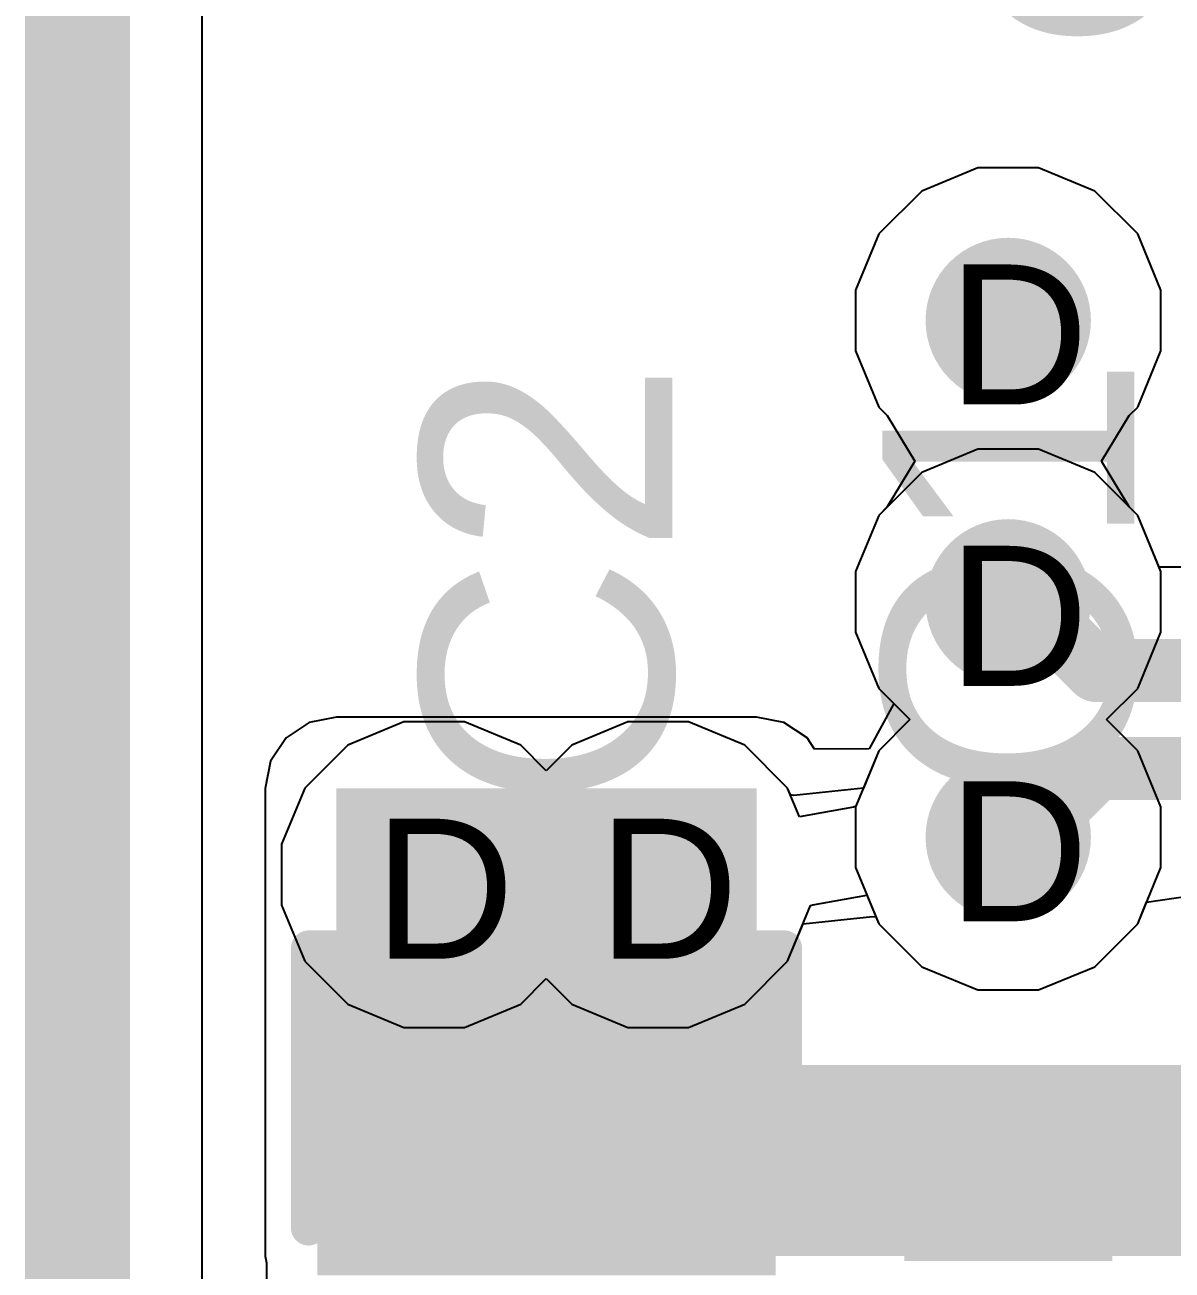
# Model space of a CAD drawing. Header units: inches. Extents: x -11 to 5428, y 0 to 5423.
# Drawn here: x 309.767 to 313.929, y 20.105 to 24.622 of the extents above; entities that cross this region are included whole.
import ezdxf

# ---------------------------------------------------------------- set-up
doc = ezdxf.new("R2010")
doc.units = ezdxf.units.IN
for name, color, linetype in [('Bottom Layer', 5, 'Continuous'), ('Drill Drawing', 1, 'Continuous'), ('GND', 16, 'Continuous'), ('PWR', 76, 'Continuous'), ('Top Layer', 1, 'Continuous'), ('Top Overlay', 2, 'Continuous'), ('Top Paste', 8, 'Continuous'), ('Top Solder', 216, 'Continuous'), ('Via Holes', 16, 'Continuous')]:
    doc.layers.add(name, color=color, linetype=linetype)
doc.styles.add('Arial', font='', dxfattribs={"height": 0.2})
doc.styles.get('Arial').set_extended_font_data('Arial')

# ---------------------------------------------------------------- blocks, each defined once
blk = doc.blocks.new('C___0805_633')
at = {"layer": 'Top Layer'}
for points in [[(-1.524, 0.76201016), (-0.508, 0.76201016), (-0.508, -0.76198984), (-1.524, -0.76198984)], [(0.508, 0.76201016), (1.524, 0.76201016), (1.524, -0.76198984), (0.508, -0.76198984)]]:
    blk.add_hatch(color=1, dxfattribs=at).paths.add_polyline_path(points)
at = {"layer": 'Top Paste'}
for points in [[(-1.524, 0.76201016), (-0.508, 0.76201016), (-0.508, -0.76198984), (-1.524, -0.76198984)], [(0.508, 0.76201016), (1.524, 0.76201016), (1.524, -0.76198984), (0.508, -0.76198984)]]:
    blk.add_hatch(color=8, dxfattribs=at).paths.add_polyline_path(points)
at = {"layer": 'Top Solder'}
for points in [[(-1.59399986, 0.83201002), (-0.4380001399999999, 0.83201002), (-0.4380001399999999, -0.8319896999999999), (-1.59399986, -0.8319896999999999)], [(0.4380001399999999, 0.83201002), (1.59399986, 0.83201002), (1.59399986, -0.8319896999999999), (0.4380001399999999, -0.8319896999999999)]]:
    blk.add_hatch(color=216, dxfattribs=at).paths.add_polyline_path(points)
at = {"layer": 'Top Overlay'}
for points in [[(-1.6256, 0.8636101599999999, 0.127, 0.127, 0), (-0.6096, 0.8636101599999999, 0.127, 0.127, 0)], [(-1.6256, 0.8636101599999999, 0.127, 0.127, 0), (-1.6256, -0.8635898399999999, 0.127, 0.127, 0)], [(0.6096, 0.8636101599999999, 0.127, 0.127, 0), (1.6256, 0.8636101599999999, 0.127, 0.127, 0)], [(1.6256, 0.8636101599999999, 0.127, 0.127, 0), (1.6256, -0.8635898399999999, 0.127, 0.127, 0)], [(-1.6256, -0.8635898399999999, 0.127, 0.127, 0), (-0.6096, -0.8635898399999999, 0.127, 0.127, 0)], [(0.6096, -0.8635898399999999, 0.127, 0.127, 0), (1.6256, -0.8635898399999999, 0.127, 0.127, 0)]]:
    blk.add_lwpolyline(points, format="xyseb", dxfattribs=at)
for points in [[(-1.65735, 0.8636101599999999, 0.0635, 0.0635, 1), (-1.59385, 0.8636101599999999, 0.0635, 0.0635, 1)], [(-1.65735, 0.8636101599999999, 0.0635, 0.0635, 1), (-1.59385, 0.8636101599999999, 0.0635, 0.0635, 1)], [(-0.64135, 0.8636101599999999, 0.0635, 0.0635, 1), (-0.57785, 0.8636101599999999, 0.0635, 0.0635, 1)], [(0.57785, 0.8636101599999999, 0.0635, 0.0635, 1), (0.64135, 0.8636101599999999, 0.0635, 0.0635, 1)], [(1.59385, 0.8636101599999999, 0.0635, 0.0635, 1), (1.65735, 0.8636101599999999, 0.0635, 0.0635, 1)], [(1.59385, 0.8636101599999999, 0.0635, 0.0635, 1), (1.65735, 0.8636101599999999, 0.0635, 0.0635, 1)], [(-1.65735, -0.8635898399999999, 0.0635, 0.0635, 1), (-1.59385, -0.8635898399999999, 0.0635, 0.0635, 1)], [(-1.65735, -0.8635898399999999, 0.0635, 0.0635, 1), (-1.59385, -0.8635898399999999, 0.0635, 0.0635, 1)], [(-0.64135, -0.8635898399999999, 0.0635, 0.0635, 1), (-0.57785, -0.8635898399999999, 0.0635, 0.0635, 1)], [(0.57785, -0.8635898399999999, 0.0635, 0.0635, 1), (0.64135, -0.8635898399999999, 0.0635, 0.0635, 1)], [(1.59385, -0.8635898399999999, 0.0635, 0.0635, 1), (1.65735, -0.8635898399999999, 0.0635, 0.0635, 1)], [(1.59385, -0.8635898399999999, 0.0635, 0.0635, 1), (1.65735, -0.8635898399999999, 0.0635, 0.0635, 1)]]:
    blk.add_lwpolyline(points, format="xyseb", close=True, dxfattribs=at)
blk = doc.blocks.new('C___0402_821')
at = {"layer": 'Top Layer'}
for points in [[(-0.69851778, -0.3175), (-0.69851778, 0.3175), (-0.24131778, 0.3175), (-0.24131778, -0.3175)], [(0.24128222, -0.3175), (0.24128222, 0.3175), (0.6984822199999999, 0.3175), (0.6984822199999999, -0.3175)]]:
    blk.add_hatch(color=1, dxfattribs=at).paths.add_polyline_path(points)
at = {"layer": 'Top Paste'}
for points in [[(-0.69851778, -0.3175), (-0.69851778, 0.3175), (-0.24131778, 0.3175), (-0.24131778, -0.3175)], [(0.24128222, -0.3175), (0.24128222, 0.3175), (0.6984822199999999, 0.3175), (0.6984822199999999, -0.3175)]]:
    blk.add_hatch(color=8, dxfattribs=at).paths.add_polyline_path(points)
at = {"layer": 'Top Solder'}
for points in [[(-0.75851766, -0.37749988), (-0.75851766, 0.37749988), (-0.1813178999999999, 0.37749988), (-0.1813179, -0.37749988)], [(0.18128234, -0.37749988), (0.18128234, 0.37749988), (0.7584820999999999, 0.37749988), (0.7584820999999999, -0.37749988)]]:
    blk.add_hatch(color=216, dxfattribs=at).paths.add_polyline_path(points)
at = {"layer": 'Top Overlay'}
for points in [[(-0.78741778, 0.4064, 0.127, 0.127, 0), (-0.78741778, -0.4064, 0.127, 0.127, 0)], [(-0.78741778, 0.4064, 0.127, 0.127, 0), (-0.27941778, 0.4064, 0.127, 0.127, 0)], [(0.27938222, 0.4064, 0.127, 0.127, 0), (0.78738222, 0.4064, 0.127, 0.127, 0)], [(0.78738222, 0.4064, 0.127, 0.127, 0), (0.78738222, -0.4064, 0.127, 0.127, 0)], [(-0.78741778, -0.4064, 0.127, 0.127, 0), (-0.27941778, -0.4064, 0.127, 0.127, 0)], [(0.27938222, -0.4064, 0.127, 0.127, 0), (0.78738222, -0.4064, 0.127, 0.127, 0)]]:
    blk.add_lwpolyline(points, format="xyseb", dxfattribs=at)
for points in [[(-0.81916778, 0.4064, 0.0635, 0.0635, 1), (-0.75566778, 0.4064, 0.0635, 0.0635, 1)], [(-0.81916778, 0.4064, 0.0635, 0.0635, 1), (-0.75566778, 0.4064, 0.0635, 0.0635, 1)], [(-0.3111677799999999, 0.4064, 0.0635, 0.0635, 1), (-0.24766778, 0.4064, 0.0635, 0.0635, 1)], [(0.24763222, 0.4064, 0.0635, 0.0635, 1), (0.31113222, 0.4064, 0.0635, 0.0635, 1)], [(0.75563222, 0.4064, 0.0635, 0.0635, 1), (0.81913222, 0.4064, 0.0635, 0.0635, 1)], [(0.75563222, 0.4064, 0.0635, 0.0635, 1), (0.81913222, 0.4064, 0.0635, 0.0635, 1)], [(-0.81916778, -0.4064, 0.0635, 0.0635, 1), (-0.75566778, -0.4064, 0.0635, 0.0635, 1)], [(-0.81916778, -0.4064, 0.0635, 0.0635, 1), (-0.75566778, -0.4064, 0.0635, 0.0635, 1)], [(-0.3111677799999999, -0.4064, 0.0635, 0.0635, 1), (-0.24766778, -0.4064, 0.0635, 0.0635, 1)], [(0.24763222, -0.4064, 0.0635, 0.0635, 1), (0.31113222, -0.4064, 0.0635, 0.0635, 1)], [(0.75563222, -0.4064, 0.0635, 0.0635, 1), (0.81913222, -0.4064, 0.0635, 0.0635, 1)], [(0.75563222, -0.4064, 0.0635, 0.0635, 1), (0.81913222, -0.4064, 0.0635, 0.0635, 1)]]:
    blk.add_lwpolyline(points, format="xyseb", close=True, dxfattribs=at)

msp = doc.modelspace()

# ---------------------------------------------------------------- hatches: boundary and pattern name
at = {"layer": 'Bottom Layer'}
h = msp.add_hatch(color=5, dxfattribs=at)
edge = h.paths.add_edge_path()
edge.add_arc((313.3344127, 23.5496354), 0.2999994, 0, 360)
h = msp.add_hatch(color=5, dxfattribs=at)
edge = h.paths.add_edge_path()
edge.add_arc((313.3344127, 22.5290253), 0.2999994, 0, 360)
h = msp.add_hatch(color=5, dxfattribs=at)
edge = h.paths.add_edge_path()
edge.add_arc((313.3344127, 21.6750265), 0.2999994, 0, 360)
h = msp.add_hatch(color=5, dxfattribs=at)
edge = h.paths.add_edge_path()
edge.add_arc((311.2516127, 21.5392127), 0.2999994, 0, 360)
h = msp.add_hatch(color=5, dxfattribs=at)
edge = h.paths.add_edge_path()
edge.add_arc((312.0644127, 21.5392127), 0.2999994, 0, 360)
at = {"layer": 'GND'}
h = msp.add_hatch(color=16, dxfattribs=at)
edge = h.paths.add_edge_path()
edge.add_arc((313.3344127, 23.5496354), 0.2999994, 0, 360)
h = msp.add_hatch(color=16, dxfattribs=at)
edge = h.paths.add_edge_path()
edge.add_arc((313.3344127, 22.5290253), 0.2999994, 0, 360)
h = msp.add_hatch(color=16, dxfattribs=at)
edge = h.paths.add_edge_path()
edge.add_arc((313.3344127, 21.6750265), 0.2999994, 0, 360)
h = msp.add_hatch(color=16, dxfattribs=at)
edge = h.paths.add_edge_path()
edge.add_arc((311.2516127, 21.5392127), 0.2999994, 0, 360)
h = msp.add_hatch(color=16, dxfattribs=at)
edge = h.paths.add_edge_path()
edge.add_arc((312.0644127, 21.5392127), 0.2999994, 0, 360)
at = {"layer": 'PWR'}
h = msp.add_hatch(color=76, dxfattribs=at)
edge = h.paths.add_edge_path()
edge.add_arc((313.3344127, 23.5496354), 0.2999994, 0, 360)
h = msp.add_hatch(color=76, dxfattribs=at)
edge = h.paths.add_edge_path()
edge.add_arc((313.3344127, 22.5290253), 0.2999994, 0, 360)
h = msp.add_hatch(color=76, dxfattribs=at)
edge = h.paths.add_edge_path()
edge.add_arc((313.3344127, 21.6750265), 0.2999994, 0, 360)
h = msp.add_hatch(color=76, dxfattribs=at)
edge = h.paths.add_edge_path()
edge.add_arc((311.2516127, 21.5392127), 0.2999994, 0, 360)
h = msp.add_hatch(color=76, dxfattribs=at)
edge = h.paths.add_edge_path()
edge.add_arc((312.0644127, 21.5392127), 0.2999994, 0, 360)
at = {"layer": 'Top Layer'}
h = msp.add_hatch(color=1, dxfattribs=at)
edge = h.paths.add_edge_path()
edge.add_arc((313.3344127, 23.5496354), 0.2999994, 0, 360)
h = msp.add_hatch(color=1, dxfattribs=at)
edge = h.paths.add_edge_path()
edge.add_arc((313.3344127, 22.5290253), 0.2999994, 0, 360)
h = msp.add_hatch(color=1, dxfattribs=at)
edge = h.paths.add_edge_path()
edge.add_arc((313.3344127, 21.6750265), 0.2999994, 0, 360)
for points in [[(310.8971811, 20.1559287), (312.4211811, 20.1559287), (312.4211811, 21.8520391), (310.8971811, 21.8520391)], [(310.8971811, 20.1559287), (315.57501782, 20.1559287), (315.57501782, 20.84945538), (310.8971811, 20.84945538)]]:
    msp.add_hatch(color=1, dxfattribs=at).paths.add_polyline_path(points)
h = msp.add_hatch(color=1, dxfattribs=at)
edge = h.paths.add_edge_path()
edge.add_arc((311.2516127, 21.5392127), 0.2999994, 0, 360)
h = msp.add_hatch(color=1, dxfattribs=at)
edge = h.paths.add_edge_path()
edge.add_arc((312.0644127, 21.5392127), 0.2999994, 0, 360)
at = {"layer": 'Via Holes'}
h = msp.add_hatch(color=7, dxfattribs=at)
edge = h.paths.add_edge_path()
edge.add_arc((313.3344127, 23.5496354), 0.1499997, 0, 360)
h = msp.add_hatch(color=7, dxfattribs=at)
edge = h.paths.add_edge_path()
edge.add_arc((313.3344127, 22.5290253), 0.1499997, 0, 360)
h = msp.add_hatch(color=7, dxfattribs=at)
edge = h.paths.add_edge_path()
edge.add_arc((313.3344127, 21.6750265), 0.1499997, 0, 360)
h = msp.add_hatch(color=7, dxfattribs=at)
edge = h.paths.add_edge_path()
edge.add_arc((311.2516127, 21.5392127), 0.1499997, 0, 360)
h = msp.add_hatch(color=7, dxfattribs=at)
edge = h.paths.add_edge_path()
edge.add_arc((312.0644127, 21.5392127), 0.1499997, 0, 360)

# ---------------------------------------------------------------- linework, layer by layer
at = {"layer": 'Bottom Layer'}
for p, q in [((313.2242148, 23.0830247), (313.02059824, 22.998684)), ((313.4446106, 23.0830247), (313.2242148, 23.0830247)), ((313.64822716, 22.998684), (313.4446106, 23.0830247)), ((313.02059824, 22.998684), (312.864754, 22.84283976)), ((313.8040713999999, 22.84283976), (313.64822716, 22.998684)), ((312.864754, 22.84283976), (312.7804133, 22.6392232)), ((313.8817344399999, 22.65534204), (313.8040713999999, 22.84283976)), ((312.7804133, 22.6392232), (312.7804133, 22.4188274)), ((314.29753498, 22.65534204), (313.8817344399999, 22.65534204)), ((312.7804133, 22.4188274), (312.864754, 22.21521084)), ((312.864754, 22.21521084), (312.9779389399999, 22.1020259)), ((311.1414148, 22.0932121), (310.93779824, 22.0088714)), ((311.3618106, 22.0932121), (311.1414148, 22.0932121)), ((311.56542716, 22.0088714), (311.3618106, 22.0932121)), ((311.9542148, 22.0932121), (311.75059824, 22.0088714)), ((312.1746106, 22.0932121), (311.9542148, 22.0932121)), ((312.37822716, 22.0088714), (312.1746106, 22.0932121)), ((312.9779389399999, 22.1020259), (312.864754, 21.98884096)), ((310.93779824, 22.0088714), (310.781954, 21.85302716)), ((311.6580127, 21.91628586), (311.56542716, 22.0088714)), ((311.75059824, 22.0088714), (311.6580127, 21.91628586)), ((312.5340714, 21.85302716), (312.37822716, 22.0088714)), ((312.864754, 21.98884096), (312.78125658, 21.78725894)), ((310.781954, 21.85302716), (310.6976133, 21.6494106)), ((312.5772133, 21.74887446), (312.5340714, 21.85302716)), ((312.77280092, 21.7838655), (312.5772133, 21.74887446)), ((312.78125658, 21.78725894), (312.77280092, 21.7838655)), ((310.6976133, 21.6494106), (310.6976133, 21.4290148)), ((312.62602448, 21.4303737), (312.8216121, 21.46536474)), ((312.8216121, 21.46536474), (312.864754, 21.36121204)), ((313.83661642, 21.4397844), (314.06946838, 21.47393978)), ((310.6976133, 21.4290148), (310.781954, 21.22539824)), ((312.5340714, 21.22539824), (312.61756882, 21.42698026)), ((312.61756882, 21.42698026), (312.62602448, 21.4303737)), ((313.8040713999999, 21.36121204), (313.83661642, 21.4397844)), ((312.864754, 21.36121204), (313.02059824, 21.2053678)), ((313.64822716, 21.2053678), (313.8040713999999, 21.36121204)), ((310.781954, 21.22539824), (310.93779824, 21.069554)), ((312.37822716, 21.069554), (312.5340714, 21.22539824)), ((313.02059824, 21.2053678), (313.2242148, 21.1210271)), ((313.4446106, 21.1210271), (313.64822716, 21.2053678)), ((311.56542716, 21.069554), (311.6580127, 21.16213954)), ((311.6580127, 21.16213954), (311.75059824, 21.069554)), ((313.2242148, 21.1210271), (313.4446106, 21.1210271)), ((310.93779824, 21.069554), (311.1414148, 20.9852133)), ((311.3618106, 20.9852133), (311.56542716, 21.069554)), ((311.75059824, 21.069554), (311.9542148, 20.9852133)), ((312.1746106, 20.9852133), (312.37822716, 21.069554)), ((311.1414148, 20.9852133), (311.3618106, 20.9852133)), ((311.9542148, 20.9852133), (312.1746106, 20.9852133))]:
    msp.add_line(p, q, dxfattribs=at)
for points in [[(313.3344127, 22.5290253, 0.2286, 0.2286, 0), (313.40482404, 22.5290253, 0.2286, 0.2286, 0)], [(313.40482404, 22.5290253, 0.2286, 0.2286, 0), (313.6540234399999, 22.2798259, 0.2286, 0.2286, 0)], [(313.6540234399999, 22.2798259, 0.2286, 0.2286, 0), (314.29753498, 22.2798259, 0.2286, 0.2286, 0)], [(313.40482404, 21.6750265, 0.2286, 0.2286, 0), (313.6540234399999, 21.9242259, 0.2286, 0.2286, 0)], [(313.6540234399999, 21.9242259, 0.2286, 0.2286, 0), (314.15024292, 21.9242259, 0.2286, 0.2286, 0)], [(313.3344127, 21.6750265, 0.2286, 0.2286, 0), (313.40482404, 21.6750265, 0.2286, 0.2286, 0)]]:
    msp.add_lwpolyline(points, format="xyseb", dxfattribs=at)
for points in [[(313.2772627, 22.5290253, 0.1143, 0.1143, 1), (313.3915627, 22.5290253, 0.1143, 0.1143, 1)], [(313.34767404, 22.5290253, 0.1143, 0.1143, 1), (313.46197404, 22.5290253, 0.1143, 0.1143, 1)], [(313.34767404, 22.5290253, 0.1143, 0.1143, 1), (313.46197404, 22.5290253, 0.1143, 0.1143, 1)], [(313.59687344, 22.2798259, 0.1143, 0.1143, 1), (313.71117344, 22.2798259, 0.1143, 0.1143, 1)], [(313.59687344, 22.2798259, 0.1143, 0.1143, 1), (313.71117344, 22.2798259, 0.1143, 0.1143, 1)], [(313.59687344, 21.9242259, 0.1143, 0.1143, 1), (313.71117344, 21.9242259, 0.1143, 0.1143, 1)], [(313.59687344, 21.9242259, 0.1143, 0.1143, 1), (313.71117344, 21.9242259, 0.1143, 0.1143, 1)], [(313.2772627, 21.6750265, 0.1143, 0.1143, 1), (313.3915627, 21.6750265, 0.1143, 0.1143, 1)], [(313.34767404, 21.6750265, 0.1143, 0.1143, 1), (313.46197404, 21.6750265, 0.1143, 0.1143, 1)], [(313.34767404, 21.6750265, 0.1143, 0.1143, 1), (313.46197404, 21.6750265, 0.1143, 0.1143, 1)]]:
    msp.add_lwpolyline(points, format="xyseb", close=True, dxfattribs=at)
at = {"layer": 'GND'}
for p, q in [((313.2242148, 23.0830247), (313.02059824, 22.998684)), ((313.4446106, 23.0830247), (313.2242148, 23.0830247)), ((313.64822716, 22.998684), (313.4446106, 23.0830247)), ((313.02059824, 22.998684), (312.864754, 22.84283976)), ((313.8040713999999, 22.84283976), (313.64822716, 22.998684)), ((312.864754, 22.84283976), (312.7804133, 22.6392232)), ((313.8884121, 22.6392232), (313.8040713999999, 22.84283976)), ((312.7804133, 22.6392232), (312.7804133, 22.4188274)), ((313.8884121, 22.4188274), (313.8884121, 22.6392232)), ((312.7804133, 22.4188274), (312.864754, 22.21521084)), ((313.8040713999999, 22.21521084), (313.8884121, 22.4188274)), ((312.864754, 22.21521084), (312.9779389399999, 22.1020259)), ((313.69088646, 22.1020259), (313.8040713999999, 22.21521084)), ((311.1414148, 22.0932121), (310.93779824, 22.0088714)), ((311.3618106, 22.0932121), (311.1414148, 22.0932121)), ((311.56542716, 22.0088714), (311.3618106, 22.0932121)), ((311.9542148, 22.0932121), (311.75059824, 22.0088714)), ((312.1746106, 22.0932121), (311.9542148, 22.0932121)), ((312.37822716, 22.0088714), (312.1746106, 22.0932121)), ((312.9779389399999, 22.1020259), (312.864754, 21.98884096)), ((313.8040713999999, 21.98884096), (313.69088646, 22.1020259)), ((310.93779824, 22.0088714), (310.781954, 21.85302716)), ((311.6580127, 21.91628586), (311.56542716, 22.0088714)), ((311.75059824, 22.0088714), (311.6580127, 21.91628586)), ((312.5340714, 21.85302716), (312.37822716, 22.0088714)), ((312.864754, 21.98884096), (312.80874954, 21.85363422)), ((313.8884121, 21.7852244), (313.8040713999999, 21.98884096)), ((310.781954, 21.85302716), (310.6976133, 21.6494106)), ((312.54428474, 21.82837138), (312.5340714, 21.85302716)), ((312.55692124, 21.82606252), (312.54428474, 21.82837138)), ((312.80874954, 21.85363422), (312.55692124, 21.82606252)), ((313.8884121, 21.5648286), (313.8884121, 21.7852244)), ((310.6976133, 21.6494106), (310.6976133, 21.4290148)), ((313.8040713999999, 21.36121204), (313.8884121, 21.5648286)), ((310.6976133, 21.4290148), (310.781954, 21.22539824)), ((312.59007586, 21.36060498), (312.84190416, 21.38817668)), ((312.84190416, 21.38817668), (312.85454066, 21.38586782)), ((312.85454066, 21.38586782), (312.864754, 21.36121204)), ((312.5340714, 21.22539824), (312.59007586, 21.36060498)), ((312.864754, 21.36121204), (313.02059824, 21.2053678)), ((313.64822716, 21.2053678), (313.8040713999999, 21.36121204)), ((310.781954, 21.22539824), (310.93779824, 21.069554)), ((312.37822716, 21.069554), (312.5340714, 21.22539824)), ((313.02059824, 21.2053678), (313.2242148, 21.1210271)), ((313.4446106, 21.1210271), (313.64822716, 21.2053678)), ((311.56542716, 21.069554), (311.6580127, 21.16213954)), ((311.6580127, 21.16213954), (311.75059824, 21.069554)), ((313.2242148, 21.1210271), (313.4446106, 21.1210271)), ((310.93779824, 21.069554), (311.1414148, 20.9852133)), ((311.3618106, 20.9852133), (311.56542716, 21.069554)), ((311.75059824, 21.069554), (311.9542148, 20.9852133)), ((312.1746106, 20.9852133), (312.37822716, 21.069554)), ((311.1414148, 20.9852133), (311.3618106, 20.9852133)), ((311.9542148, 20.9852133), (312.1746106, 20.9852133))]:
    msp.add_line(p, q, dxfattribs=at)
at = {"layer": 'PWR'}
for p, q in [((313.2242148, 24.1036348), (313.02059824, 24.0192941)), ((313.4446106, 24.1036348), (313.2242148, 24.1036348)), ((313.64822716, 24.0192941), (313.4446106, 24.1036348)), ((313.02059824, 24.0192941), (312.864754, 23.86344986)), ((313.8040713999999, 23.86344986), (313.64822716, 24.0192941)), ((312.864754, 23.86344986), (312.7804133, 23.6598333)), ((313.8884121, 23.6598333), (313.8040713999999, 23.86344986)), ((312.7804133, 23.6598333), (312.7804133, 23.4394375)), ((313.8884121, 23.4394375), (313.8884121, 23.6598333)), ((312.7804133, 23.4394375), (312.864754, 23.23582094)), ((313.8040713999999, 23.23582094), (313.8884121, 23.4394375)), ((312.864754, 23.23582094), (312.8953102, 23.20526474)), ((313.7735152, 23.20526474), (313.8040713999999, 23.23582094)), ((312.8953102, 23.20526474), (312.995945, 23.03932908)), ((313.6728804, 23.03933162), (313.7735152, 23.20526474)), ((312.995945, 23.03932908), (312.8953102, 22.87339596)), ((313.7735152, 22.87339596), (313.6728804, 23.03933162)), ((312.8953102, 22.87339596), (312.864754, 22.84283976)), ((313.8040713999999, 22.84283976), (313.7735152, 22.87339596)), ((312.864754, 22.84283976), (312.7804133, 22.6392232)), ((313.8884121, 22.6392232), (313.8040713999999, 22.84283976)), ((312.7804133, 22.6392232), (312.7804133, 22.4188274)), ((313.8884121, 22.4188274), (313.8884121, 22.6392232)), ((312.7804133, 22.4188274), (312.864754, 22.21521084)), ((313.8040713999999, 22.21521084), (313.8884121, 22.4188274)), ((312.864754, 22.21521084), (312.9779389399999, 22.1020259)), ((313.69088646, 22.1020259), (313.8040713999999, 22.21521084)), ((312.9779389399999, 22.1020259), (312.864754, 21.98884096)), ((313.8040713999999, 21.98884096), (313.69088646, 22.1020259)), ((312.864754, 21.98884096), (312.7804133, 21.7852244)), ((313.8884121, 21.7852244), (313.8040713999999, 21.98884096)), ((312.7804133, 21.7852244), (312.7804133, 21.5648286)), ((313.8884121, 21.5648286), (313.8884121, 21.7852244)), ((312.7804133, 21.5648286), (312.864754, 21.36121204)), ((313.8040713999999, 21.36121204), (313.8884121, 21.5648286)), ((312.864754, 21.36121204), (313.02059824, 21.2053678)), ((313.64822716, 21.2053678), (313.8040713999999, 21.36121204)), ((313.02059824, 21.2053678), (313.2242148, 21.1210271)), ((313.4446106, 21.1210271), (313.64822716, 21.2053678)), ((313.2242148, 21.1210271), (313.4446106, 21.1210271))]:
    msp.add_line(p, q, dxfattribs=at)
at = {"layer": 'Top Layer'}
for p, q in [((310.4104155, 17.79800606), (310.4104155, 50.48628205999999)), ((313.2242148, 23.0830247), (313.02059824, 22.998684)), ((313.4446106, 23.0830247), (313.2242148, 23.0830247)), ((313.64822716, 22.998684), (313.4446106, 23.0830247)), ((313.02059824, 22.998684), (312.864754, 22.84283976)), ((313.8040713999999, 22.84283976), (313.64822716, 22.998684)), ((312.864754, 22.84283976), (312.7804133, 22.6392232)), ((313.8817344399999, 22.65534204), (313.8040713999999, 22.84283976)), ((312.7804133, 22.6392232), (312.7804133, 22.4188274)), ((314.20951128, 22.65534204), (313.8817344399999, 22.65534204)), ((312.7804133, 22.4188274), (312.864754, 22.21521084)), ((312.864754, 22.21521084), (312.9196510199999, 22.16031382)), ((312.9196510199999, 22.16031382), (312.8294226, 21.99581834)), ((310.79807538, 22.09130202), (310.71405726, 22.03516294)), ((310.8971811, 22.11101496), (310.79807538, 22.09130202)), ((312.4211811, 22.11101496), (310.8971811, 22.11101496)), ((312.52028682, 22.09130202), (312.4211811, 22.11101496)), ((312.60430494, 22.03516294), (312.52028682, 22.09130202)), ((310.71405726, 22.03516294), (310.65791818, 21.95114482)), ((312.63121116, 21.99489632), (312.60430494, 22.03516294)), ((312.8294226, 21.99581834), (312.63121116, 21.99489632)), ((310.65791818, 21.95114482), (310.63820524, 21.8520391)), ((310.63820524, 21.8520391), (310.63820524, 20.84945538)), ((310.63820524, 20.84945538), (310.63820524, 20.1559287)), ((310.63820524, 20.1559287), (310.6431811, 20.13091224)), ((310.6431811, 20.13091224), (310.6431811, 19.9019287))]:
    msp.add_line(p, q, dxfattribs=at)
for points in [[(309.95720838, 17.61027974, 0.3809999999999999, 0.3809999999999999, 0), (309.95720838, 50.67400838, 0.3809999999999999, 0.3809999999999999, 0)], [(313.3344127, 22.5290253, 0.2286, 0.2286, 0), (313.40482404, 22.5290253, 0.2286, 0.2286, 0)], [(313.40482404, 22.5290253, 0.2286, 0.2286, 0), (313.6540234399999, 22.2798259, 0.2286, 0.2286, 0)], [(313.6540234399999, 22.2798259, 0.2286, 0.2286, 0), (314.41787256, 22.2798259, 0.2286, 0.2286, 0)], [(313.40482404, 21.6750265, 0.2286, 0.2286, 0), (313.6540234399999, 21.9242259, 0.2286, 0.2286, 0)], [(313.6540234399999, 21.9242259, 0.2286, 0.2286, 0), (314.41787256, 21.9242259, 0.2286, 0.2286, 0)], [(313.3344127, 21.6750265, 0.2286, 0.2286, 0), (313.40482404, 21.6750265, 0.2286, 0.2286, 0)]]:
    msp.add_lwpolyline(points, format="xyseb", dxfattribs=at)
for points in [[(313.2772627, 22.5290253, 0.1143, 0.1143, 1), (313.3915627, 22.5290253, 0.1143, 0.1143, 1)], [(313.34767404, 22.5290253, 0.1143, 0.1143, 1), (313.46197404, 22.5290253, 0.1143, 0.1143, 1)], [(313.34767404, 22.5290253, 0.1143, 0.1143, 1), (313.46197404, 22.5290253, 0.1143, 0.1143, 1)], [(313.59687344, 22.2798259, 0.1143, 0.1143, 1), (313.71117344, 22.2798259, 0.1143, 0.1143, 1)], [(313.59687344, 22.2798259, 0.1143, 0.1143, 1), (313.71117344, 22.2798259, 0.1143, 0.1143, 1)], [(313.59687344, 21.9242259, 0.1143, 0.1143, 1), (313.71117344, 21.9242259, 0.1143, 0.1143, 1)], [(313.59687344, 21.9242259, 0.1143, 0.1143, 1), (313.71117344, 21.9242259, 0.1143, 0.1143, 1)], [(313.2772627, 21.6750265, 0.1143, 0.1143, 1), (313.3915627, 21.6750265, 0.1143, 0.1143, 1)], [(313.34767404, 21.6750265, 0.1143, 0.1143, 1), (313.46197404, 21.6750265, 0.1143, 0.1143, 1)], [(313.34767404, 21.6750265, 0.1143, 0.1143, 1), (313.46197404, 21.6750265, 0.1143, 0.1143, 1)]]:
    msp.add_lwpolyline(points, format="xyseb", close=True, dxfattribs=at)

# ---------------------------------------------------------------- block references
at = {"rotation": 90}
for name, p in [('C___0805_633', (311.65919126, 19.6479287)), ('C___0402_821', (313.3344127, 19.95711528))]:
    msp.add_blockref(name, p, dxfattribs=at)

# ---------------------------------------------------------------- texts
at = {"layer": 'Drill Drawing', "style": 'Arial'}
for p in [(313.1143344, 23.24491922), (313.1143344, 22.22430912), (313.1143344, 21.37031032), (311.0315344, 21.23449652), (311.8443344, 21.23449652)]:
    msp.add_text('D', height=0.508, dxfattribs=at).set_placement(p)
at = {"layer": 'Top Overlay', "style": 'Arial'}
msp.add_text('U1', height=0.9143999999999999, dxfattribs=at).set_placement((313.12883018, 24.59357794))
for s, p in [('C1', (313.79146538, 21.79341082)), ('C2', (312.11623124, 21.77349722))]:
    msp.add_text(s, height=0.9143999999999999, rotation=90, dxfattribs=at).set_placement(p)

doc.saveas('drawing.dxf')
